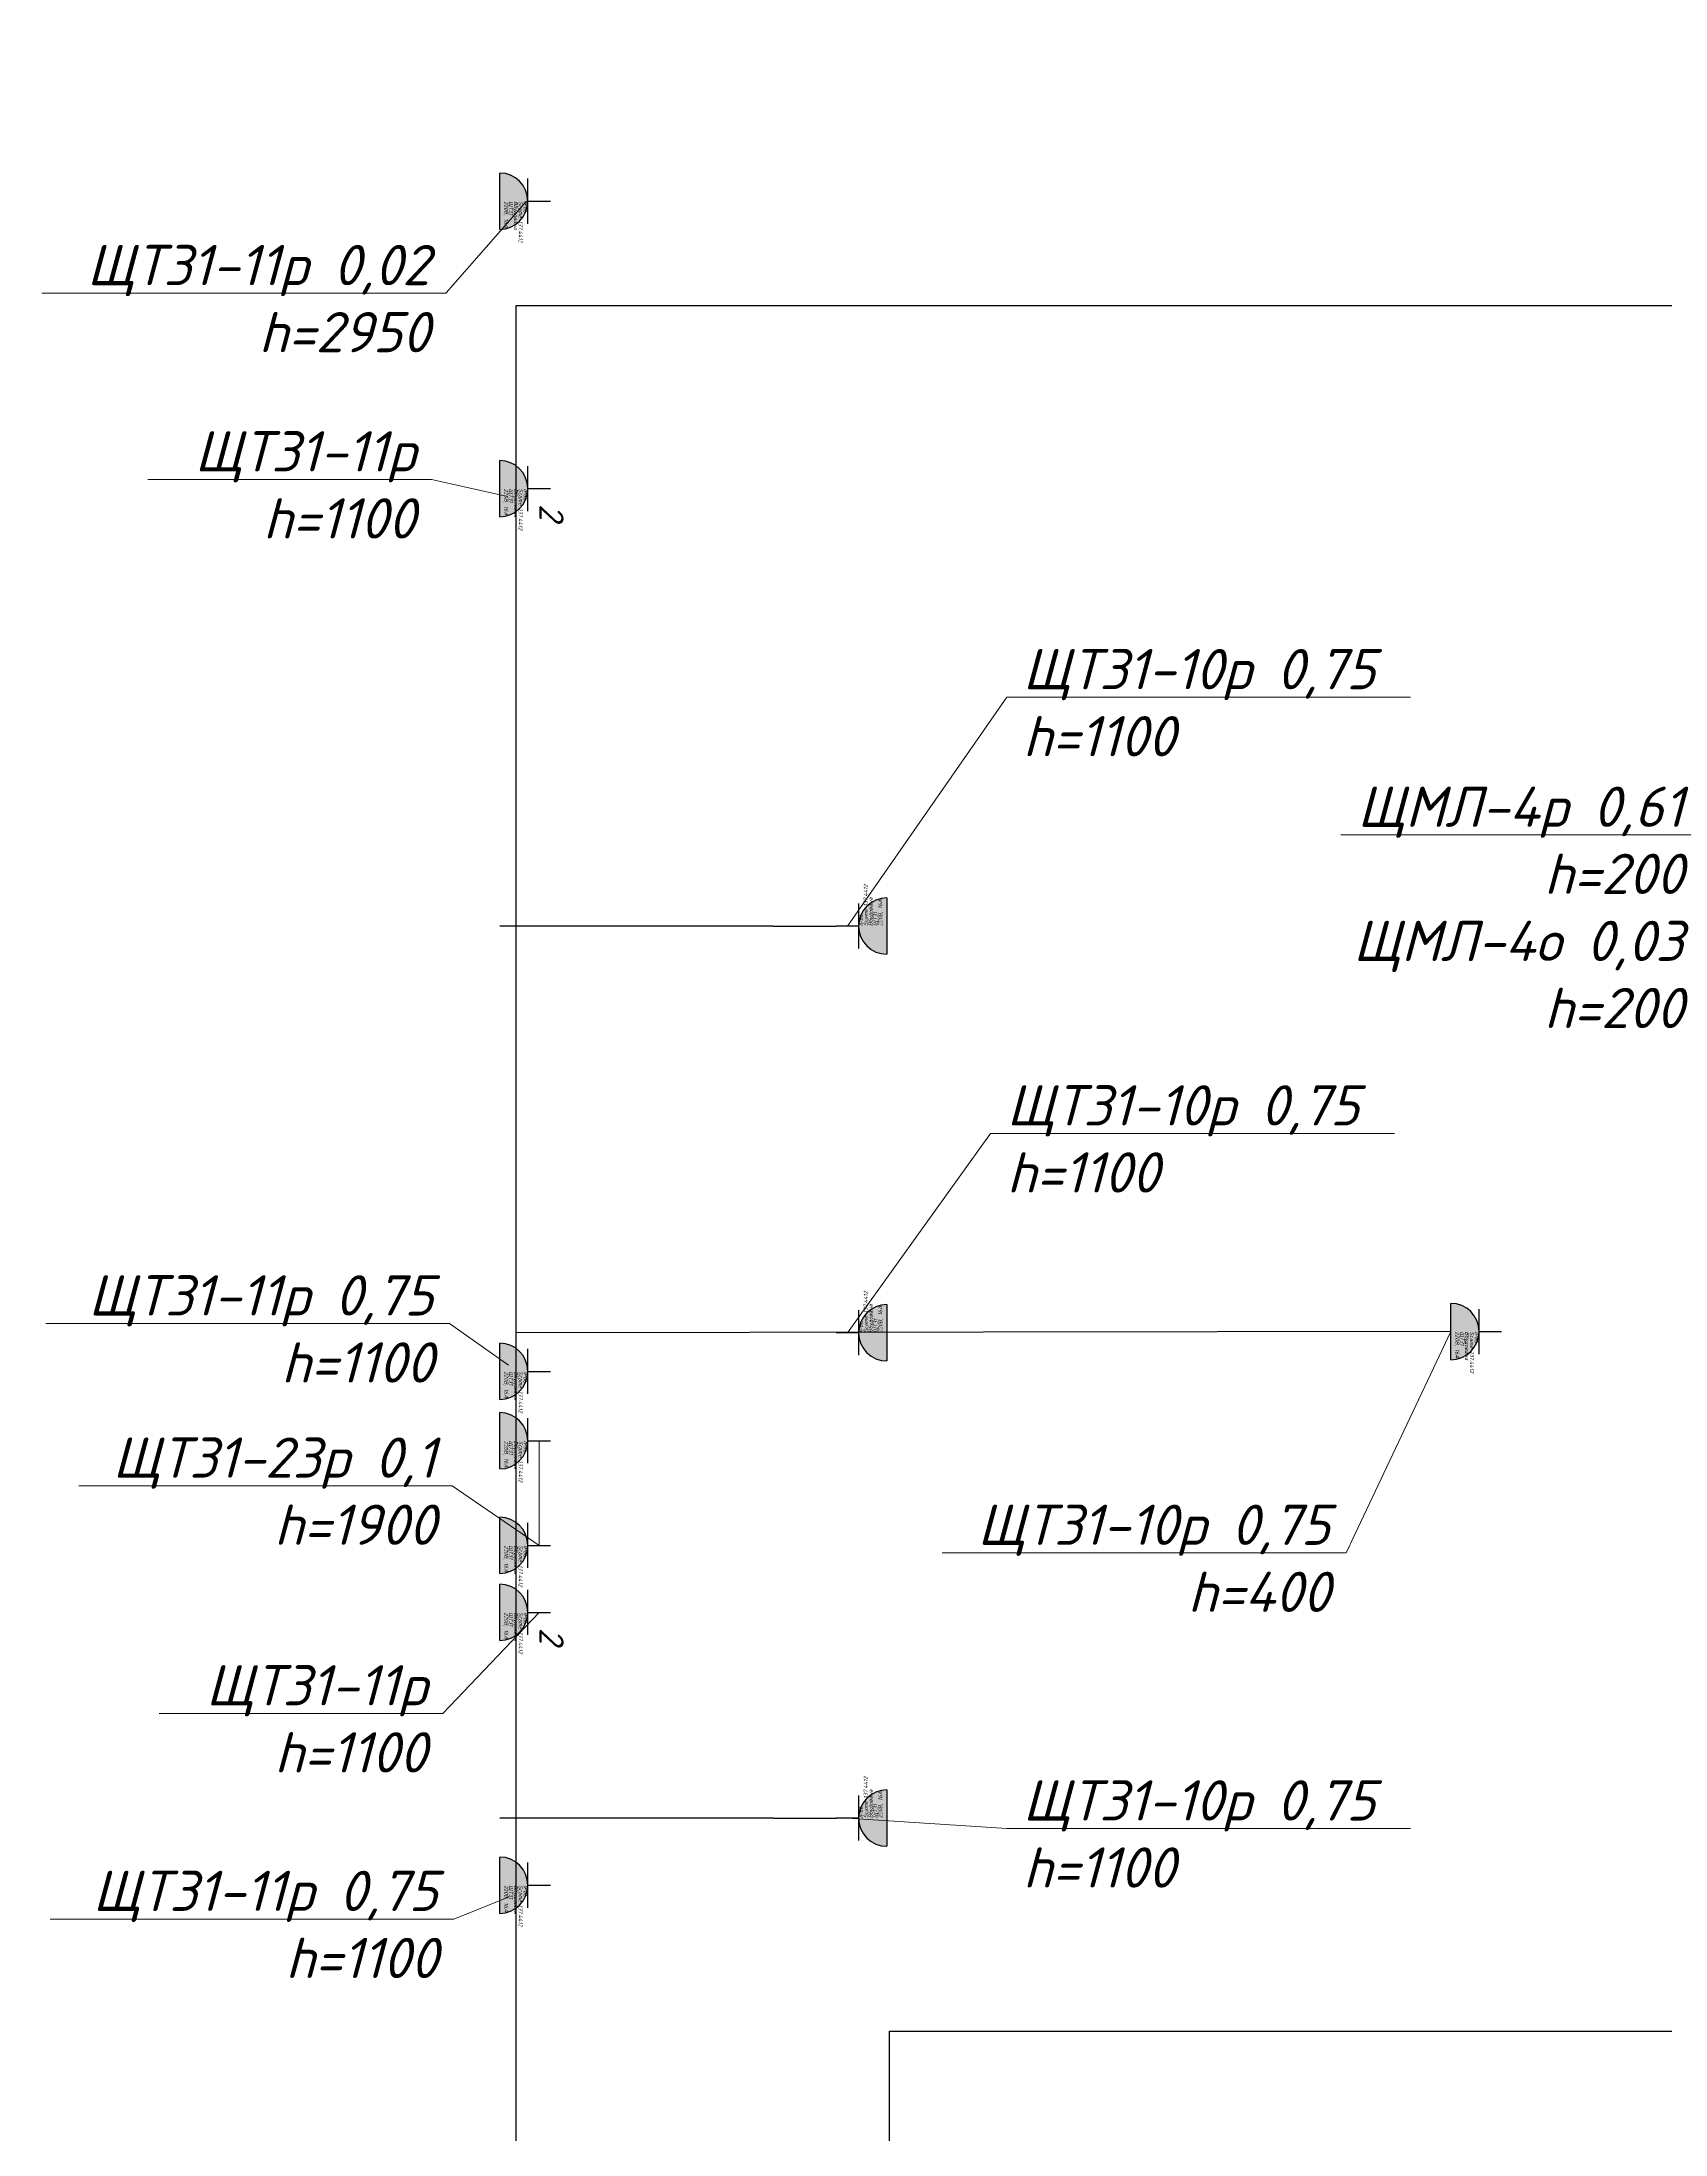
# Model space of a CAD drawing. Header units: millimetres. Extents: x -164867 to 807677, y -316775 to 513985.
# Drawn here: x 165762 to 175847, y 257126 to 270127 of the extents above; entities that cross this region are included whole.
import ezdxf
from ezdxf import colors
from ezdxf.entities.mleader import LeaderData, LeaderLine
from ezdxf.enums import TextEntityAlignment as Align
from ezdxf.math import Vec2, Vec3

# ---------------------------------------------------------------- set-up
doc = ezdxf.new("R2010")
doc.units = ezdxf.units.MM
doc.layers.add('E_Hidden atributes', color=2, linetype='Continuous', plot=False)
for name, color, linetype, lineweight in [('E_В лотку', 5, 'Kabl_in_Lotok', 30), ('E_В лотку_аварійні', 1, 'Kabl_in_Lotok', 30), ('E_Обладнання', 84, 'Continuous', 35), ('E_Позначення', 7, 'Continuous', 15), ('E_Розп. мережі', 5, 'Continuous', 30)]:
    doc.layers.add(name, color=color, linetype=linetype, lineweight=lineweight)
doc.styles.add('GOST 2.304', font='isocpeui.ttf')
doc.styles.add('orientation to layout', font='isocpeui.ttf')
doc.styles.add('ГОСТ 2.304', font='isocpeui.ttf')
doc.linetypes.add('Kabl_in_Lotok', pattern='A,10,[130,ltypeshp.shx,S=1,R=0,X=0,Y=0],1,[130,ltypeshp.shx,S=1,R=90,X=0,Y=-1],1,[130,ltypeshp.shx,S=1,R=0,X=0,Y=0],10', length=22)
doc.linetypes.add('Kabl_in_Tube', pattern='A,10,[133,ltypeshp.shx,S=1,R=0,X=0,Y=0],10', length=20)

# ---------------------------------------------------------------- blocks, each defined once
blk = doc.blocks.new('*U507')
h = blk.add_hatch(color=0)
h.dxf.hatch_style = 1
h.paths.add_polyline_path([(175, 100, 1), (-175, 100)])
at = {"color": 0, "linetype": 'Continuous', "lineweight": 30}
for p, q in [((0, 275), (0, 415)), ((0, 275), (0, 415)), ((0, 275), (0, 415)), ((140, 275), (-140, 275)), ((175, 100), (-175, 100))]:
    blk.add_line(p, q, dxfattribs=at)
blk.add_arc((0, 100), 175, 0, 180, dxfattribs=at)
at = {"color": 0, "style": 'orientation to layout'}
blk.add_attdef('AMOUNT', text='', height=150, dxfattribs=at).set_placement((147, 422), align=Align.MIDDLE_CENTER)
at = {"layer": 'E_Hidden atributes', "style": 'GOST 2.304'}
for tag, p in [('IP', (0, 248)), ('INSTALATION', (0, 188)), ('LOCATION', (0, 158)), ('VENDOR', (0, 218)), ('VOLTAGE_CURRENT', (0, 128)), ('COLOR', (0, 100))]:
    blk.add_attdef(tag, p, '', height=25, dxfattribs=at)
blk = doc.blocks.new('_None')

msp = doc.modelspace()

# ---------------------------------------------------------------- linework, layer by layer
at = {"layer": 'E_В лотку', "ltscale": 100}
msp.add_lwpolyline([(188894.84, 270126.54), (188894.84, 268486.46), (168706.07, 268486.46), (168706.07, 221453.41), (180263.37, 221453.41), (180263.37, 219763.54)], dxfattribs=at)
at = {"layer": 'E_В лотку_аварійні', "ltscale": 100}
msp.add_lwpolyline([(171027.06, 252757.54), (171027.06, 257766.34), (217136.07, 257766.34), (217136.07, 266523.91)], dxfattribs=at)
at = {"layer": 'E_Розп. мережі', "color": 30, "linetype": 'Kabl_in_Tube', "ltscale": 60, "true_color": 0xf8991e}
for points in [[(170306.07, 264632.59), (168606.07, 264632.59)], [(174516.07, 262113.19), (168706.07, 262105.6)], [(170307.79, 259089.86), (168607.79, 259089.86)]]:
    msp.add_lwpolyline(points, dxfattribs=at)
at = {"layer": 'E_Розп. мережі'}
for points in [[(170306.07, 264632.59), (170696.07, 264632.59)], [(170307.79, 259089.86), (170697.79, 259089.86)]]:
    msp.add_lwpolyline(points, dxfattribs=at)

# ---------------------------------------------------------------- block references
at = {"layer": 'E_Обладнання'}
for p, rotation, values in [((168506.06, 269136.59), 270, {'INSTALATION': 'Вбудована', 'IP': 'IP66', 'VENDOR': 'Scame 137.4412', 'LOCATION': 'ЩТЗ1', 'VOLTAGE_CURRENT': '220В, 16А'}), ((168506.07, 267350.37), 270, {'AMOUNT': '2', 'INSTALATION': 'Вбудована', 'IP': 'IP66', 'VENDOR': 'Scame 137.4412', 'LOCATION': 'ЩТЗ1', 'VOLTAGE_CURRENT': '220В, 16А'}), ((171111.07, 264632.59), 89.99999999999999, {'INSTALATION': 'Вбудована', 'IP': 'IP66', 'VENDOR': 'Scame 137.4412', 'LOCATION': 'ЩТЗ1', 'VOLTAGE_CURRENT': '220В, 16А'}), ((171111.07, 262105.6), 89.99999999999999, {'INSTALATION': 'Вбудована', 'IP': 'IP66', 'VENDOR': 'Scame 137.4412', 'LOCATION': 'ЩТЗ1', 'VOLTAGE_CURRENT': '220В, 16А'}), ((174416.07, 262113.19), 270, {'INSTALATION': 'Вбудована', 'IP': 'IP66', 'VENDOR': 'Scame 137.4412', 'LOCATION': 'ЩТЗ1', 'VOLTAGE_CURRENT': '220В, 16А'}), ((168506.2, 261865.91), 270, {'INSTALATION': 'Вбудована', 'IP': 'IP66', 'VENDOR': 'Scame 137.4412', 'LOCATION': 'ЩТЗ1', 'VOLTAGE_CURRENT': '220В, 16А'}), ((168506.07, 261434.64), 270, {'INSTALATION': 'Вбудована', 'IP': 'IP66', 'VENDOR': 'Scame 137.4412', 'LOCATION': 'ЩТЗ1', 'VOLTAGE_CURRENT': '220В, 16А'}), ((168506.07, 260784.64), 270, {'INSTALATION': 'Вбудована', 'IP': 'IP66', 'VENDOR': 'Scame 137.4412', 'LOCATION': 'ЩТЗ1', 'VOLTAGE_CURRENT': '220В, 16А'}), ((168506.2, 260368.44), 270, {'AMOUNT': '2', 'INSTALATION': 'Вбудована', 'IP': 'IP66', 'VENDOR': 'Scame 137.4412', 'LOCATION': 'ЩТЗ1', 'VOLTAGE_CURRENT': '220В, 16А'}), ((171111.07, 259089.86), 89.99999999999999, {'INSTALATION': 'Вбудована', 'IP': 'IP66', 'VENDOR': 'Scame 137.4412', 'LOCATION': 'ЩТЗ1', 'VOLTAGE_CURRENT': '220В, 16А'}), ((168506.07, 258673.11), 270, {'INSTALATION': 'Вбудована', 'IP': 'IP66', 'VENDOR': 'Scame 137.4412', 'LOCATION': 'ЩТЗ1', 'VOLTAGE_CURRENT': '220В, 16А'})]:
    msp.add_blockref('*U507', p, dxfattribs=dict(at, rotation=rotation)).add_auto_attribs(values)

# ---------------------------------------------------------------- next in the draw order: leaders
at = {"layer": 'E_Позначення'}
ml = msp.add_multileader_mtext('Standard', dxfattribs=at)
ml.set_content('ЩТЗ1-11р\\Ph=1100', color=256, style='ГОСТ 2.304')
ml.set_leader_properties(color=256, linetype='ByLayer', lineweight=-1)
ml.set_arrow_properties(name='NONE')
ml.build(insert=Vec2(0, 0))
ml.multileader.update_dxf_attribs({"has_dogleg": 0, "text_left_attachment_type": 6, "text_right_attachment_type": 6, "dogleg_length": 0, "arrow_head_size": 1})
ctx = ml.context
ctx.base_point, ctx.char_height, ctx.arrow_head_size, ctx.landing_gap_size, ctx.plane_origin = Vec3(166503.89, 267407.35), 250, 1, 100, Vec3(163349.42, 265264.77)
ctx.left_attachment, ctx.right_attachment, ctx.text_align_type = 6, 6, 2
notes = []
notes.append((ctx, [(1, (1, 1, 0), (168182.48, 267407.35), (-1, 0), 0, [(1, [(168655.58, 267302.09)], 0, [])])]))
ctx.mtext.insert, ctx.mtext.alignment, ctx.mtext.flow_direction = Vec3(168082.48, 267707.35), 3, 5
ctx.mtext.has_bg_fill, ctx.mtext.bg_color, ctx.mtext.bg_scale_factor, ctx.mtext.bg_transparency, ctx.mtext.use_window_bg_color = 1, -1027028792, 1.5, 0, 1
ml = msp.add_multileader_mtext('Standard', dxfattribs=at)
ml.set_content('ЩТЗ1-10р 0,75\\Ph=1100', color=256, style='ГОСТ 2.304')
ml.set_leader_properties(color=256, linetype='ByLayer', lineweight=-1)
ml.set_arrow_properties(name='NONE')
ml.build(insert=Vec2(0, 0))
ml.multileader.update_dxf_attribs({"has_dogleg": 0, "text_left_attachment_type": 6, "text_right_attachment_type": 6, "text_top_attachment_type": 10, "dogleg_length": 0, "arrow_head_size": 1})
ctx = ml.context
ctx.base_point, ctx.char_height, ctx.arrow_head_size, ctx.landing_gap_size, ctx.plane_origin = Vec3(171756.07, 266053.97), 250, 1, 100, Vec3(169943.44, 263923.82)
ctx.left_attachment, ctx.right_attachment = 6, 6
notes.append((ctx, [(0, (1, 1, 0), (171756.07, 266053.97), (1, 0), 0, [(2, [(170766.07, 264632.59)], 0, [])])]))
ctx.mtext.insert, ctx.mtext.flow_direction = Vec3(171856.07, 266353.97), 5
ctx.mtext.has_bg_fill, ctx.mtext.bg_color, ctx.mtext.bg_scale_factor, ctx.mtext.bg_transparency, ctx.mtext.use_window_bg_color = 1, -1027028792, 1.5, 0, 1
ml = msp.add_multileader_mtext('Standard', dxfattribs=at)
ml.set_content('ЩТЗ1-10р 0,75\\Ph=1100', color=256, style='ГОСТ 2.304')
ml.set_leader_properties(color=256, linetype='ByLayer', lineweight=-1)
ml.set_arrow_properties(name='NONE')
ml.build(insert=Vec2(0, 0))
ml.multileader.update_dxf_attribs({"has_dogleg": 0, "text_left_attachment_type": 6, "text_right_attachment_type": 6, "text_top_attachment_type": 10, "dogleg_length": 0, "arrow_head_size": 1})
ctx = ml.context
ctx.base_point, ctx.char_height, ctx.arrow_head_size, ctx.landing_gap_size, ctx.plane_origin = Vec3(171656.07, 263343.59), 250, 1, 100, Vec3(169943.44, 261396.83)
ctx.left_attachment, ctx.right_attachment = 6, 6
notes.append((ctx, [(0, (1, 1, 0), (171656.07, 263343.59), (1, 0), 0, [(2, [(170766.07, 262105.6)], 0, [])])]))
ctx.mtext.insert, ctx.mtext.flow_direction = Vec3(171756.07, 263643.59), 5
ctx.mtext.has_bg_fill, ctx.mtext.bg_color, ctx.mtext.bg_scale_factor, ctx.mtext.bg_transparency, ctx.mtext.use_window_bg_color = 1, -1027028792, 1.5, 0, 1
ml = msp.add_multileader_mtext('Standard', dxfattribs=at)
ml.set_content('ЩТЗ1-11р 0,75\\Ph=1100', color=256, style='ГОСТ 2.304')
ml.set_leader_properties(color=256, linetype='ByLayer', lineweight=-1)
ml.set_arrow_properties(name='NONE')
ml.build(insert=Vec2(0, 0))
ml.multileader.update_dxf_attribs({"has_dogleg": 0, "text_left_attachment_type": 6, "text_right_attachment_type": 6, "text_top_attachment_type": 10, "dogleg_length": 0, "arrow_head_size": 1})
ctx = ml.context
ctx.base_point, ctx.char_height, ctx.arrow_head_size, ctx.landing_gap_size, ctx.plane_origin = Vec3(165811.73, 262162.8), 250, 1, 100, Vec3(168028.58, 261213.14)
ctx.left_attachment, ctx.right_attachment, ctx.text_align_type = 6, 6, 2
notes.append((ctx, [(1, (1, 1, 0), (168295.25, 262162.8), (-1, 0), 0, [(2, [(168661.74, 261903.58)], 0, [])])]))
ctx.mtext.insert, ctx.mtext.alignment, ctx.mtext.flow_direction = Vec3(168195.25, 262462.8), 3, 5
ctx.mtext.has_bg_fill, ctx.mtext.bg_color, ctx.mtext.bg_scale_factor, ctx.mtext.bg_transparency, ctx.mtext.use_window_bg_color = 1, -1027028792, 1.5, 0, 1
ml = msp.add_multileader_mtext('Standard', dxfattribs=at)
ml.set_content('ЩТЗ1-11р\\Ph=1100', color=256, style='ГОСТ 2.304')
ml.set_leader_properties(color=256, linetype='ByLayer', lineweight=-1)
ml.set_arrow_properties(name='NONE')
ml.build(insert=Vec2(0, 0))
ml.multileader.update_dxf_attribs({"has_dogleg": 0, "text_left_attachment_type": 6, "text_right_attachment_type": 6, "text_top_attachment_type": 10, "dogleg_length": 0, "arrow_head_size": 1})
ctx = ml.context
ctx.base_point, ctx.char_height, ctx.arrow_head_size, ctx.landing_gap_size, ctx.plane_origin = Vec3(166574.25, 259740.36), 250, 1, 100, Vec3(168028.58, 259725.05)
ctx.left_attachment, ctx.right_attachment, ctx.text_align_type = 6, 6, 2
notes.append((ctx, [(1, (1, 1, 0), (168252.85, 259740.36), (-1, 0), 0, [(2, [(168851.2, 260368.44)], 0, [])])]))
ctx.mtext.insert, ctx.mtext.alignment, ctx.mtext.flow_direction = Vec3(168152.85, 260040.36), 3, 5
ctx.mtext.has_bg_fill, ctx.mtext.bg_color, ctx.mtext.bg_scale_factor, ctx.mtext.bg_transparency, ctx.mtext.use_window_bg_color = 1, -1027028792, 1.5, 0, 1
ml = msp.add_multileader_mtext('Standard', dxfattribs=at)
ml.set_content('ЩТЗ1-10р 0,75\\Ph=1100', color=256, style='ГОСТ 2.304')
ml.set_leader_properties(color=256, linetype='ByLayer', lineweight=-1)
ml.set_arrow_properties(name='NONE')
ml.build(insert=Vec2(0, 0))
ml.multileader.update_dxf_attribs({"has_dogleg": 0, "text_left_attachment_type": 6, "text_right_attachment_type": 6, "text_top_attachment_type": 10, "dogleg_length": 0, "arrow_head_size": 1})
ctx = ml.context
ctx.base_point, ctx.char_height, ctx.arrow_head_size, ctx.landing_gap_size, ctx.plane_origin = Vec3(171756.07, 259024.86), 250, 1, 100, Vec3(169943.44, 258381.09)
ctx.left_attachment, ctx.right_attachment = 6, 6
notes.append((ctx, [(0, (1, 1, 0), (171756.07, 259024.86), (1, 0), 0, [(2, [(170766.07, 259089.86)], 0, [])])]))
ctx.mtext.insert, ctx.mtext.flow_direction = Vec3(171856.07, 259324.86), 5
ctx.mtext.has_bg_fill, ctx.mtext.bg_color, ctx.mtext.bg_scale_factor, ctx.mtext.bg_transparency, ctx.mtext.use_window_bg_color = 1, -1027028792, 1.5, 0, 1
ml = msp.add_multileader_mtext('Standard', dxfattribs=at)
ml.set_content('ЩТЗ1-11р 0,75\\Ph=1100', color=256, style='ГОСТ 2.304')
ml.set_leader_properties(color=256, linetype='ByLayer', lineweight=-1)
ml.set_arrow_properties(name='NONE')
ml.build(insert=Vec2(0, 0))
ml.multileader.update_dxf_attribs({"has_dogleg": 0, "text_left_attachment_type": 6, "text_right_attachment_type": 6, "text_top_attachment_type": 10, "dogleg_length": 0, "arrow_head_size": 1})
ctx = ml.context
ctx.base_point, ctx.char_height, ctx.arrow_head_size, ctx.landing_gap_size, ctx.plane_origin = Vec3(165838.32, 258462.83), 250, 1, 100, Vec3(168028.44, 258020.16)
ctx.left_attachment, ctx.right_attachment, ctx.text_align_type = 6, 6, 2
notes.append((ctx, [(1, (1, 1, 0), (168321.84, 258462.83), (-1, 0), 0, [(2, [(168665.49, 258600.15)], 0, [])])]))
ctx.mtext.insert, ctx.mtext.alignment, ctx.mtext.flow_direction = Vec3(168221.84, 258762.83), 3, 5
ctx.mtext.has_bg_fill, ctx.mtext.bg_color, ctx.mtext.bg_scale_factor, ctx.mtext.bg_transparency, ctx.mtext.use_window_bg_color = 1, -1027028792, 1.5, 0, 1
for ctx, leaders in notes:
    for number, flags, end, landing, length, lines in leaders:
        leader = LeaderData()
        leader.index, (leader.has_last_leader_line, leader.has_dogleg_vector, leader.attachment_direction) = number, flags
        leader.last_leader_point, leader.dogleg_vector, leader.dogleg_length = Vec3(end), Vec3(landing), length
        for number, points, colour, breaks in lines:
            line = LeaderLine()
            line.index, line.vertices, line.color, line.breaks = number, Vec3.list(points), colors.encode_raw_color(colour), breaks
            leader.lines.append(line)
        ctx.leaders.append(leader)

# ---------------------------------------------------------------- next in the draw order: leaders
ml = msp.add_multileader_mtext('Standard', dxfattribs=at)
ml.set_content('ЩТЗ1-11р 0,02\\Ph=2950', color=256, style='ГОСТ 2.304')
ml.set_leader_properties(color=256, linetype='ByLayer', lineweight=-1)
ml.set_arrow_properties(name='NONE')
ml.build(insert=Vec2(0, 0))
ml.multileader.update_dxf_attribs({"has_dogleg": 0, "text_left_attachment_type": 6, "text_right_attachment_type": 6, "dogleg_length": 0, "arrow_head_size": 1})
ctx = ml.context
ctx.base_point, ctx.char_height, ctx.arrow_head_size, ctx.landing_gap_size, ctx.plane_origin = Vec3(165785.63, 268564.62), 250, 1, 100, Vec3(160237.18, 267053.59)
ctx.left_attachment, ctx.right_attachment, ctx.text_align_type = 6, 6, 2
notes = []
notes.append((ctx, [(1, (1, 1, 0), (168270.85, 268564.62), (-1, 0), 0, [(1, [(168772.57, 269136.59)], 0, [])])]))
ctx.mtext.insert, ctx.mtext.alignment, ctx.mtext.flow_direction = Vec3(168170.85, 268864.62), 3, 5
ctx.mtext.has_bg_fill, ctx.mtext.bg_color, ctx.mtext.bg_scale_factor, ctx.mtext.bg_transparency, ctx.mtext.use_window_bg_color = 1, -1027028792, 1.5, 0, 1
ml = msp.add_multileader_mtext('Standard', dxfattribs=at)
ml.set_content('ЩМЛ-4р 0,61\\Ph=200\\PЩМЛ-4о 0,03\\Ph=200', color=256, style='ГОСТ 2.304')
ml.set_leader_properties(color=256, linetype='ByLayer', lineweight=-1)
ml.set_arrow_properties(name='NONE')
ml.build(insert=Vec2(0, 0))
ml.multileader.update_dxf_attribs({"has_dogleg": 0, "text_left_attachment_type": 6, "text_right_attachment_type": 6, "text_top_attachment_type": 10, "dogleg_length": 0, "arrow_head_size": 1})
ctx = ml.context
ctx.base_point, ctx.char_height, ctx.arrow_head_size, ctx.landing_gap_size, ctx.plane_origin = Vec3(173744.58, 265198.99), 250, 1, 100, Vec3(162975.24, 262219.09)
ctx.left_attachment, ctx.right_attachment, ctx.text_align_type = 6, 6, 2
notes.append((ctx, [(1, (1, 1, 0), (176061.62, 265198.99), (-1, 0), 0, [(2, [(177179.09, 265051.54), (177179.09, 262545.54), (177249.09, 266304.54)], 0, [])])]))
ctx.mtext.insert, ctx.mtext.width, ctx.mtext.alignment, ctx.mtext.flow_direction = Vec3(175961.62, 265498.99), 2308.9423, 3, 5
ctx.mtext.has_bg_fill, ctx.mtext.bg_color, ctx.mtext.bg_scale_factor, ctx.mtext.bg_transparency, ctx.mtext.use_window_bg_color = 1, -1027028792, 1.5, 0, 1
ml = msp.add_multileader_mtext('Standard', dxfattribs=at)
ml.set_content('ЩТЗ1-10р 0,75\\Ph=400', color=256, style='ГОСТ 2.304')
ml.set_leader_properties(color=256, linetype='ByLayer', lineweight=-1)
ml.set_arrow_properties(name='NONE')
ml.build(insert=Vec2(0, 0))
ml.multileader.update_dxf_attribs({"has_dogleg": 0, "text_left_attachment_type": 6, "text_right_attachment_type": 6, "text_top_attachment_type": 10, "dogleg_length": 0, "arrow_head_size": 1})
ctx = ml.context
ctx.base_point, ctx.char_height, ctx.arrow_head_size, ctx.landing_gap_size, ctx.plane_origin = Vec3(171349.96, 260737.65), 250, 1, 100, Vec3(172283.62, 258751.09)
ctx.left_attachment, ctx.right_attachment, ctx.text_align_type = 6, 6, 2
notes.append((ctx, [(1, (1, 1, 0), (173865.11, 260737.65), (-1, 0), 0, [(2, [(174516.07, 262113.19)], 0, [])])]))
ctx.mtext.insert, ctx.mtext.alignment, ctx.mtext.flow_direction = Vec3(173765.11, 261037.65), 3, 5
ctx.mtext.has_bg_fill, ctx.mtext.bg_color, ctx.mtext.bg_scale_factor, ctx.mtext.bg_transparency, ctx.mtext.use_window_bg_color = 1, -1027028792, 1.5, 0, 1
ml = msp.add_multileader_mtext('Standard', dxfattribs=at)
ml.set_content('ЩТЗ1-23р 0,1\\Ph=1900', color=256, style='ГОСТ 2.304')
ml.set_leader_properties(color=256, linetype='ByLayer', lineweight=-1)
ml.set_arrow_properties(name='NONE')
ml.build(insert=Vec2(0, 0))
ml.multileader.update_dxf_attribs({"has_dogleg": 0, "text_left_attachment_type": 6, "text_right_attachment_type": 6, "text_top_attachment_type": 10, "dogleg_length": 0, "arrow_head_size": 1})
ctx = ml.context
ctx.base_point, ctx.char_height, ctx.arrow_head_size, ctx.landing_gap_size, ctx.plane_origin = Vec3(165954.46, 261154.91), 250, 1, 100, Vec3(168028.44, 259477.5)
ctx.left_attachment, ctx.right_attachment, ctx.text_align_type = 6, 6, 2
notes.append((ctx, [(1, (1, 1, 0), (168310.14, 261154.91), (-1, 0), 0, [(0, [(168851.07, 261434.64), (168851.07, 260784.64)], 0, [])])]))
ctx.mtext.insert, ctx.mtext.alignment, ctx.mtext.flow_direction = Vec3(168210.14, 261454.91), 3, 5
ctx.mtext.has_bg_fill, ctx.mtext.bg_color, ctx.mtext.bg_scale_factor, ctx.mtext.bg_transparency, ctx.mtext.use_window_bg_color = 1, -1027028792, 1.5, 0, 1
for ctx, leaders in notes:
    for number, flags, end, landing, length, lines in leaders:
        leader = LeaderData()
        leader.index, (leader.has_last_leader_line, leader.has_dogleg_vector, leader.attachment_direction) = number, flags
        leader.last_leader_point, leader.dogleg_vector, leader.dogleg_length = Vec3(end), Vec3(landing), length
        for number, points, colour, breaks in lines:
            line = LeaderLine()
            line.index, line.vertices, line.color, line.breaks = number, Vec3.list(points), colors.encode_raw_color(colour), breaks
            leader.lines.append(line)
        ctx.leaders.append(leader)

doc.saveas('drawing.dxf')
